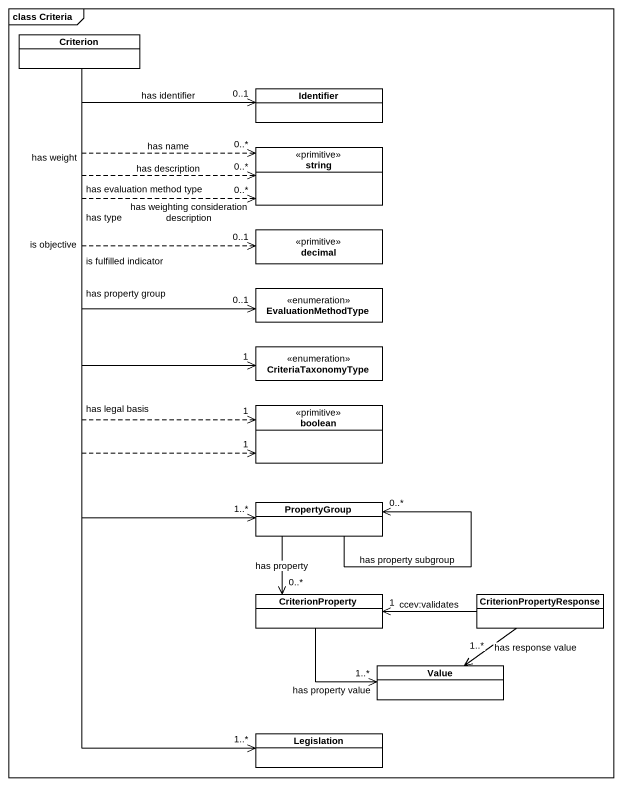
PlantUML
@startuml
mainframe class Criteria
hide circle
hide empty members
class Criterion
class Identifier
class string <<primitive>>
class decimal <<primitive>>
enum EvaluationMethodType
enum CriteriaTaxonomyType
class boolean <<primitive>>
class PropertyGroup
class CriterionProperty
class CriterionPropertyResponse
class Value
class Legislation
Criterion -right-> "0..1" Identifier : has identifier
Criterion .right.> "0..*" string : has name
Criterion .right.> "0..*" string : has description
Criterion .right.> "0..*" string : has weighting consideration description
Criterion ..> "0..1" decimal : has weight
Criterion --> "0..1" EvaluationMethodType : has evaluation method type
Criterion --> "1" CriteriaTaxonomyType : has type
Criterion ..> "1" boolean : is objective
Criterion ..> "1" boolean : is fulfilled indicator
Criterion --> "1..*" PropertyGroup : has property group
Criterion --> "1..*" Legislation : has legal basis
PropertyGroup --> "0..*" PropertyGroup : has property subgroup
PropertyGroup --> "0..*" CriterionProperty : has property
CriterionProperty -right-> "1..*" Value : has property value
CriterionPropertyResponse -left-> "1" CriterionProperty : ccev:validates
CriterionPropertyResponse --> "1..*" Value : has response value
@enduml
